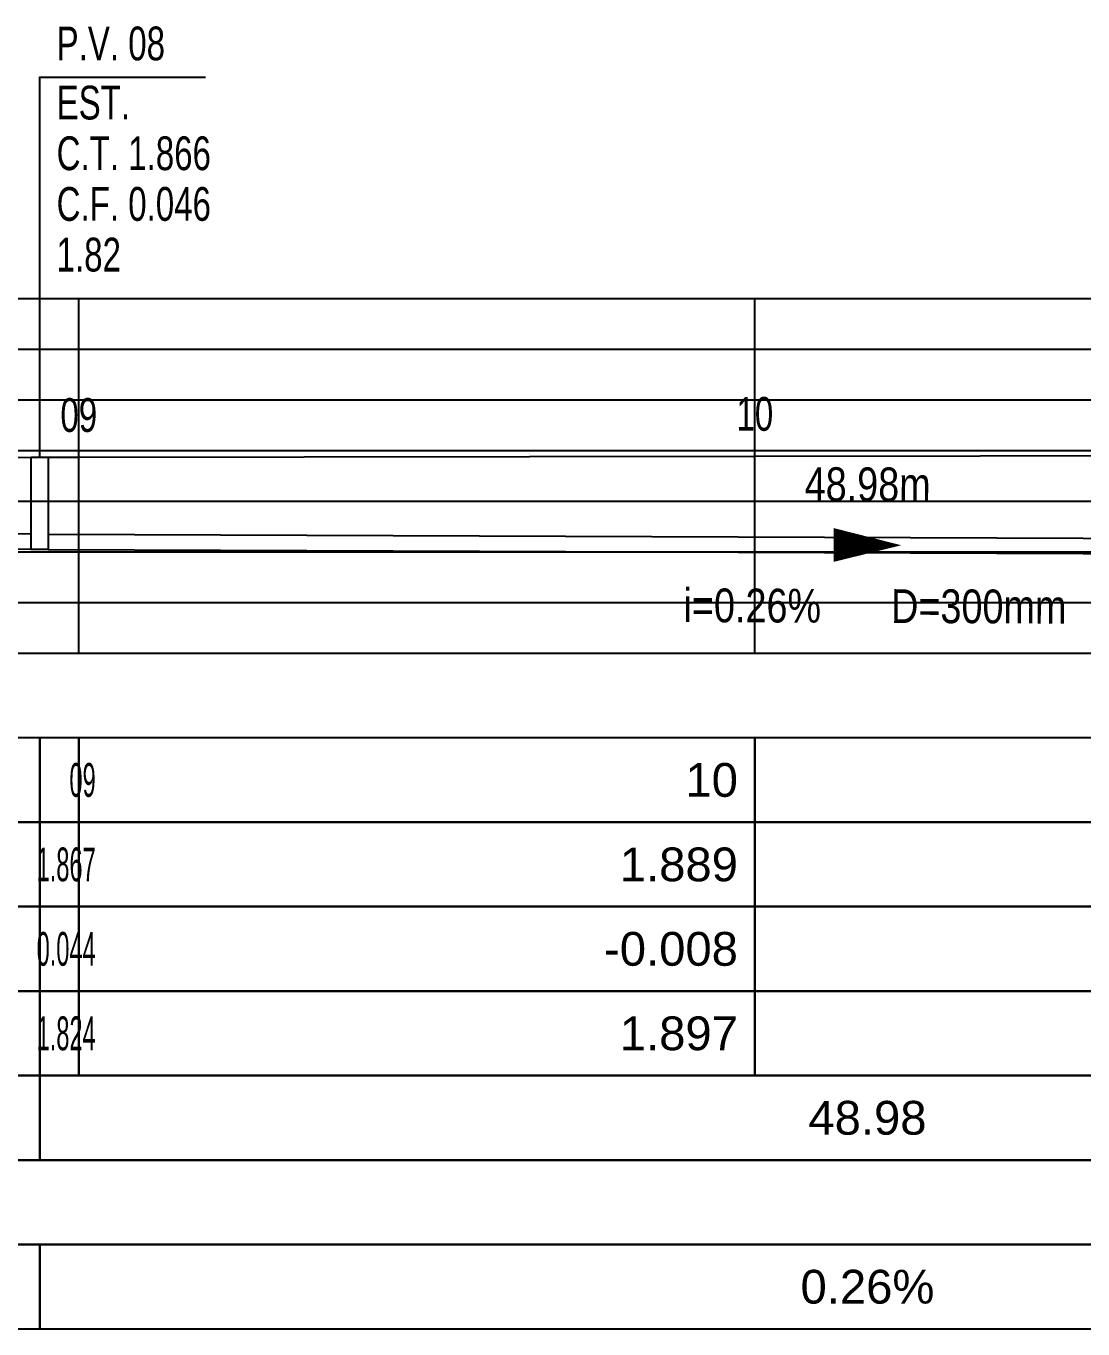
# Model space of a CAD drawing. Extents: x -160 to 364724, y -100 to 7353297.
# Drawn here: x 360186 to 360217.26, y 7349063.7 to 7349102.26 of the extents above; entities that cross this region are included whole.
import ezdxf
from ezdxf.enums import TextEntityAlignment as Align

# ---------------------------------------------------------------- set-up
doc = ezdxf.new("R2010")
doc.units = 0
doc.header["$LTSCALE"] = 5
for name, color, linetype in [('PS_IND_COMPRIMENTO', 7, 'Continuous'), ('PS_IND_DIAMETRO', 7, 'Continuous'), ('PS_IND_FLUXO', 3, 'Continuous'), ('PS_IND_INCLINACAO', 7, 'Continuous'), ('PS_PERFIL_CAIXAS', 7, 'Continuous'), ('PS_PERFIL_COTA_LIN', 7, 'Continuous'), ('PS_PERFIL_COTA_TXT', 5, 'Continuous'), ('PS_PERFIL_GRADE', 8, 'Continuous'), ('PS_PERFIL_TERRENO', 3, 'Continuous'), ('PS_PERFIL_TUBO', 7, 'Continuous'), ('PS_PONTOS_IDENTIFICACAO_LIN', 7, 'Continuous'), ('PS_PONTOS_IDENTIFICACAO_TXT', 7, 'Continuous')]:
    doc.layers.add(name, color=color, linetype=linetype)
doc.styles.get("Standard").update_dxf_attribs({"font": 'arial.ttf'})

msp = doc.modelspace()

# ---------------------------------------------------------------- linework, layer by layer
at = {"layer": 'PS_IND_FLUXO'}
msp.add_lwpolyline([(360209.89, 7349086.903, 1, 0, 0), (360211.89, 7349086.895, 0, 0, 0)], format="xyseb", dxfattribs=at)
at = {"layer": 'PS_PERFIL_CAIXAS', "linetype": 'Continuous'}
msp.add_lwpolyline([(360186.152, 7349089.498), (360186.652, 7349089.498), (360186.652, 7349086.768), (360186.152, 7349086.768)], close=True, dxfattribs=at)
at = {"layer": 'PS_PERFIL_COTA_LIN', "linetype": 'Continuous'}
for points in [[(360167.558, 7349081.199), (360167.558, 7349078.699), (360186.402, 7349078.699), (360186.402, 7349081.199)], [(360186.402, 7349081.199), (360186.402, 7349078.699), (360187.558, 7349078.699), (360187.558, 7349081.199)], [(360187.558, 7349081.199), (360187.558, 7349078.699), (360207.558, 7349078.699), (360207.558, 7349081.199)], [(360207.558, 7349081.199), (360207.558, 7349078.699), (360227.558, 7349078.699), (360227.558, 7349081.199)], [(360167.558, 7349078.699), (360167.558, 7349076.199), (360186.402, 7349076.199), (360186.402, 7349078.699)], [(360186.402, 7349078.699), (360186.402, 7349076.199), (360187.558, 7349076.199), (360187.558, 7349078.699)], [(360187.558, 7349078.699), (360187.558, 7349076.199), (360207.558, 7349076.199), (360207.558, 7349078.699)], [(360207.558, 7349078.699), (360207.558, 7349076.199), (360227.558, 7349076.199), (360227.558, 7349078.699)], [(360167.558, 7349076.199), (360167.558, 7349073.699), (360186.402, 7349073.699), (360186.402, 7349076.199)], [(360186.402, 7349076.199), (360186.402, 7349073.699), (360187.558, 7349073.699), (360187.558, 7349076.199)], [(360187.558, 7349076.199), (360187.558, 7349073.699), (360207.558, 7349073.699), (360207.558, 7349076.199)], [(360207.558, 7349076.199), (360207.558, 7349073.699), (360227.558, 7349073.699), (360227.558, 7349076.199)], [(360167.558, 7349073.699), (360167.558, 7349071.199), (360186.402, 7349071.199), (360186.402, 7349073.699)], [(360186.402, 7349073.699), (360186.402, 7349071.199), (360187.558, 7349071.199), (360187.558, 7349073.699)], [(360187.558, 7349073.699), (360187.558, 7349071.199), (360207.558, 7349071.199), (360207.558, 7349073.699)], [(360207.558, 7349073.699), (360207.558, 7349071.199), (360227.558, 7349071.199), (360227.558, 7349073.699)], [(360136.402, 7349071.199), (360136.402, 7349068.699), (360186.402, 7349068.699), (360186.402, 7349071.199)], [(360186.402, 7349071.199), (360186.402, 7349068.699), (360235.378, 7349068.699), (360235.378, 7349071.199)], [(359987.558, 7349068.699), (359987.558, 7349066.199), (360702.568, 7349066.199), (360702.568, 7349068.699)], [(360136.402, 7349066.199), (360136.402, 7349063.699), (360186.402, 7349063.699), (360186.402, 7349066.199)], [(360186.402, 7349066.199), (360186.402, 7349063.699), (360235.378, 7349063.699), (360235.378, 7349066.199)]]:
    msp.add_lwpolyline(points, close=True, dxfattribs=at)
for points in [[(360167.558, 7349071.199), (360186.402, 7349071.199)], [(360187.558, 7349071.199), (360207.558, 7349071.199)], [(360207.558, 7349071.199), (360227.558, 7349071.199)], [(360167.558, 7349068.699), (360186.402, 7349068.699)], [(360167.558, 7349068.699), (360186.402, 7349068.699)], [(360186.402, 7349068.699), (360187.558, 7349068.699)], [(360187.558, 7349068.699), (360207.558, 7349068.699)], [(360187.558, 7349068.699), (360207.558, 7349068.699)], [(360207.558, 7349068.699), (360227.558, 7349068.699)], [(360207.558, 7349068.699), (360227.558, 7349068.699)], [(360167.558, 7349066.199), (360186.402, 7349066.199)], [(360167.558, 7349066.199), (360186.402, 7349066.199)], [(360186.402, 7349066.199), (360187.558, 7349066.199)], [(360187.558, 7349066.199), (360207.558, 7349066.199)], [(360187.558, 7349066.199), (360207.558, 7349066.199)], [(360207.558, 7349066.199), (360227.558, 7349066.199)], [(360207.558, 7349066.199), (360227.558, 7349066.199)], [(360167.558, 7349063.699), (360186.402, 7349063.699)], [(360187.558, 7349063.699), (360207.558, 7349063.699)], [(360207.558, 7349063.699), (360227.558, 7349063.699)]]:
    msp.add_lwpolyline(points, dxfattribs=at)
at = {"layer": 'PS_PERFIL_GRADE', "linetype": 'Continuous'}
for p, q in [((359967.558, 7349094.199), (360707.558, 7349094.199)), ((360187.558, 7349083.699), (360187.558, 7349094.199)), ((360207.558, 7349083.699), (360207.558, 7349094.199)), ((359967.558, 7349092.699), (360707.558, 7349092.699)), ((359967.558, 7349091.199), (360707.558, 7349091.199)), ((359967.558, 7349089.699), (360707.558, 7349089.699)), ((359967.558, 7349088.199), (360707.558, 7349088.199)), ((359967.558, 7349086.699), (360707.558, 7349086.699)), ((359967.558, 7349085.199), (360707.558, 7349085.199)), ((359967.558, 7349083.699), (360707.558, 7349083.699))]:
    msp.add_line(p, q, dxfattribs=at)
at = {"layer": 'PS_PERFIL_TERRENO', "linetype": 'Continuous'}
msp.add_lwpolyline([(360127.558, 7349089.066), (360136.402, 7349089.111), (360136.402, 7349089.111), (360136.402, 7349089.111), (360136.402, 7349089.111), (360136.402, 7349089.111), (360147.558, 7349089.197), (360147.558, 7349089.197), (360167.558, 7349089.352), (360167.558, 7349089.352), (360186.402, 7349089.498), (360186.402, 7349089.498), (360186.402, 7349089.498), (360186.402, 7349089.498), (360186.402, 7349089.498), (360187.558, 7349089.5), (360187.558, 7349089.5), (360207.558, 7349089.533), (360207.558, 7349089.533), (360227.558, 7349089.566), (360227.558, 7349089.566), (360235.378, 7349089.579), (360268.89, 7349089.93)], dxfattribs=at)
at = {"layer": 'PS_PERFIL_TUBO', "linetype": 'Continuous'}
for points in [[(360136.652, 7349086.955), (360186.152, 7349086.775), (360186.152, 7349087.225), (360136.652, 7349087.405)], [(360186.652, 7349086.768), (360235.128, 7349086.58), (360235.128, 7349087.03), (360186.652, 7349087.218)]]:
    msp.add_lwpolyline(points, close=True, dxfattribs=at)
at = {"layer": 'PS_PONTOS_IDENTIFICACAO_LIN', "linetype": 'Continuous'}
msp.add_lwpolyline([(360186.402, 7349089.498), (360186.402, 7349100.748), (360191.302, 7349100.748)], dxfattribs=at)

# ---------------------------------------------------------------- texts
at = {"layer": 'PS_IND_COMPRIMENTO', "width": 0.8}
msp.add_text('48.98m', height=1, rotation=359.7784, dxfattribs=at).set_placement((360210.897, 7349088.699), align=Align.MIDDLE_CENTER)
at = {"layer": 'PS_IND_DIAMETRO', "width": 0.8}
msp.add_text('D=300mm', height=1, rotation=359.7784, dxfattribs=at).set_placement((360214.183, 7349085.086), align=Align.MIDDLE_CENTER)
at = {"layer": 'PS_IND_INCLINACAO', "width": 0.8}
msp.add_text('i=0.26%', height=1, rotation=359.7784, dxfattribs=at).set_placement((360207.483, 7349085.112), align=Align.MIDDLE_CENTER)
at = {"layer": 'PS_PERFIL_COTA_TXT', "width": 0.5}
for s, p in [('09', (360188.058, 7349079.949)), ('1.867', (360188.058, 7349077.449)), ('0.044', (360188.058, 7349074.949)), ('1.824', (360188.058, 7349072.449))]:
    msp.add_text(s, height=1, dxfattribs=at).set_placement(p, align=Align.MIDDLE_RIGHT)
at = {"layer": 'PS_PERFIL_COTA_TXT'}
for s, p in [('10', (360207.058, 7349079.949)), ('1.889', (360207.058, 7349077.449)), ('-0.008', (360207.058, 7349074.949)), ('1.897', (360207.058, 7349072.449))]:
    msp.add_text(s, height=1, dxfattribs=at).set_placement(p, align=Align.MIDDLE_RIGHT)
for s, p in [('48.98', (360210.89, 7349069.949)), ('0.26%', (360210.89, 7349064.949))]:
    msp.add_text(s, height=1, dxfattribs=at).set_placement(p, align=Align.MIDDLE_CENTER)
at = {"layer": 'PS_PONTOS_IDENTIFICACAO_TXT', "width": 0.7}
for s, p in [('P.V. 08', (360186.902, 7349101.248)), ('EST. ', (360186.902, 7349099.498)), ('C.T. 1.866', (360186.902, 7349097.998)), ('C.F. 0.046', (360186.902, 7349096.498)), ('1.82', (360186.902, 7349094.998))]:
    msp.add_text(s, height=1, dxfattribs=at).set_placement(p)
for s, p in [('09', (360187.558, 7349090.25)), ('10', (360207.558, 7349090.283))]:
    msp.add_text(s, height=1, dxfattribs=at).set_placement(p, align=Align.CENTER)

doc.saveas('drawing.dxf')
